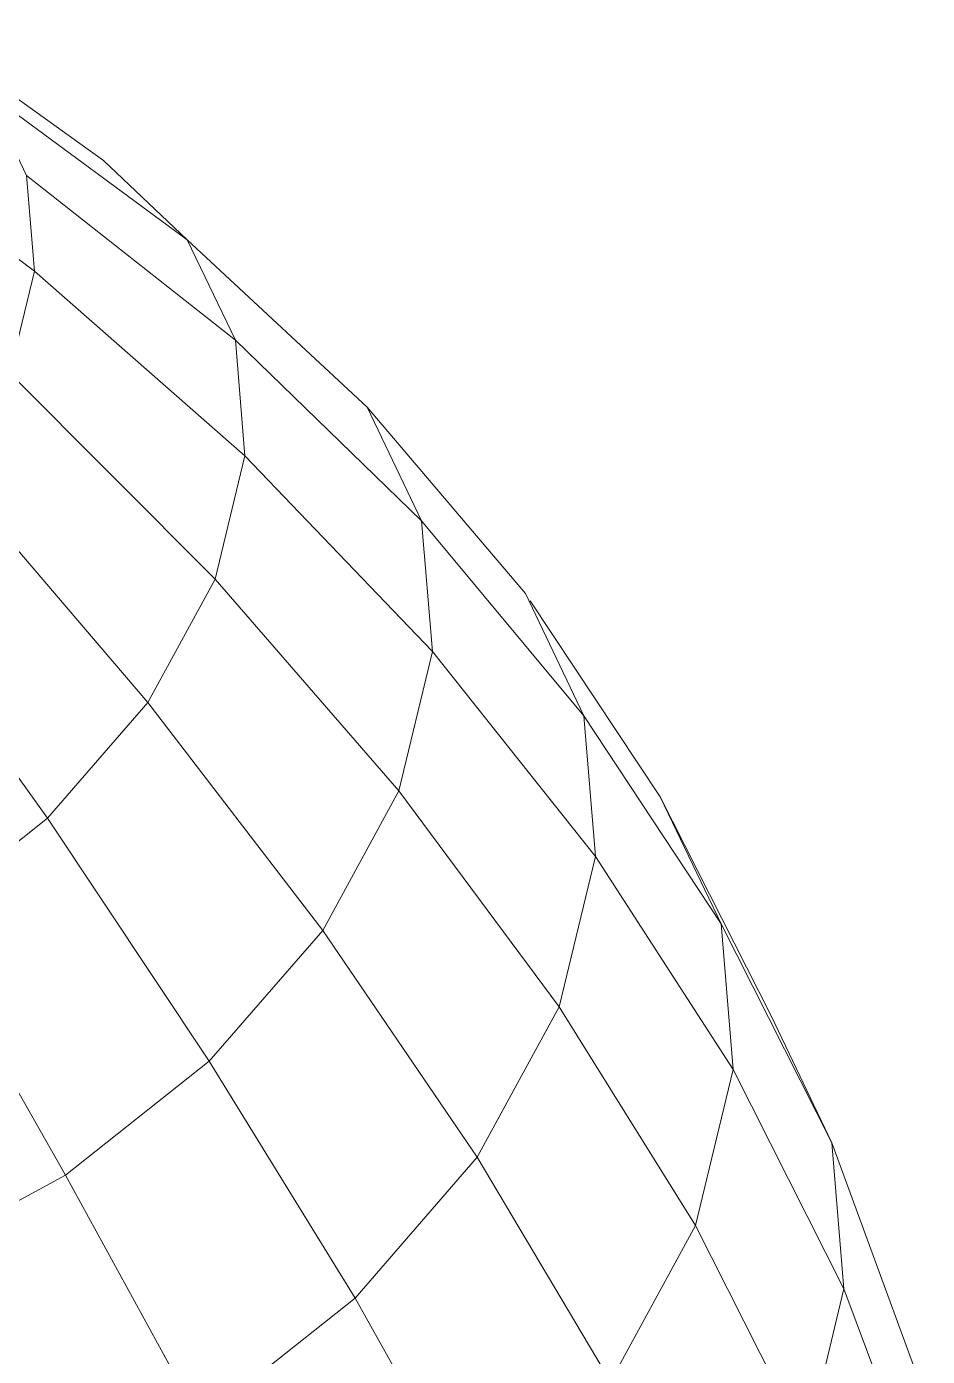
# Model space of a CAD drawing. Header units: inches. Extents: x -827 to 154, y -802 to 207.
# Drawn here: x -720.282 to -719.5, y 36.902 to 38.057 of the extents above; entities that cross this region are included whole.
import ezdxf

# ---------------------------------------------------------------- set-up
doc = ezdxf.new("R2010")
doc.units = ezdxf.units.IN
doc.header["$MEASUREMENT"] = 0
doc.layers.add('DrillPressTable _1__skp', color=8, linetype='Continuous', lineweight=9)
doc.layers.add('Layer0', color=7, linetype='Continuous', lineweight=9)

# ---------------------------------------------------------------- blocks, each defined once
blk = doc.blocks.new('DrillPressTable _1__skp_13-402056-Level 1')
at = {"layer": 'Layer0'}
for p, q in [((7.72, 2.4799), (7.8816, 2.3635)), ((7.8816, 2.3635), (7.72, 2.4799)), ((7.8218, 2.2676), (7.6206, 2.4172)), ((7.8218, 2.2676), (7.6206, 2.4172)), ((7.7803, 2.423), (7.9544, 2.2948)), ((7.7803, 2.423), (7.8149, 2.3507)), ((7.9544, 2.2948), (7.7803, 2.423)), ((7.8816, 2.3635), (7.9544, 2.2948)), ((7.9544, 2.2948), (7.8816, 2.3635)), ((7.8149, 2.3507), (7.9962, 2.2076)), ((7.8149, 2.3507), (7.8218, 2.2676)), ((7.8218, 2.2676), (7.8149, 2.3507)), ((7.9962, 2.2076), (7.8149, 2.3507)), ((7.9544, 2.2948), (8.1107, 2.1493)), ((7.9544, 2.2948), (7.9962, 2.2076)), ((7.9962, 2.2076), (7.9544, 2.2948)), ((8.1107, 2.1493), (7.9544, 2.2948)), ((7.8003, 2.1788), (7.8218, 2.2676)), ((7.8218, 2.2676), (7.8003, 2.1788)), ((8.0044, 2.1072), (7.8218, 2.2676)), ((8.0044, 2.1072), (7.8218, 2.2676)), ((7.9962, 2.2076), (8.1579, 2.0507)), ((7.9962, 2.2076), (8.0044, 2.1072)), ((8.0044, 2.1072), (7.9962, 2.2076)), ((8.1579, 2.0507), (7.9962, 2.2076)), ((7.9786, 2), (7.8003, 2.1788)), ((7.8003, 2.1788), (7.9786, 2)), ((8.1107, 2.1493), (8.2479, 1.9877)), ((8.1107, 2.1493), (8.1579, 2.0507)), ((8.1579, 2.0507), (8.1107, 2.1493)), ((8.2479, 1.9877), (8.1107, 2.1493)), ((7.9786, 2), (8.0044, 2.1072)), ((8.0044, 2.1072), (7.9786, 2)), ((8.1672, 1.9373), (8.0044, 2.1072)), ((8.1672, 1.9373), (8.0044, 2.1072)), ((7.9202, 1.8928), (7.752, 2.09)), ((7.752, 2.09), (7.9202, 1.8928)), ((8.1579, 2.0507), (8.2988, 1.8814)), ((8.1579, 2.0507), (8.1672, 1.9373)), ((8.1672, 1.9373), (8.1579, 2.0507)), ((8.2988, 1.8814), (8.1579, 2.0507)), ((7.833, 1.7923), (7.6798, 2.0067)), ((7.6798, 2.0067), (7.833, 1.7923)), ((7.9202, 1.8928), (7.9786, 2)), ((7.9786, 2), (7.9202, 1.8928)), ((8.138, 1.8162), (7.9786, 2)), ((7.9786, 2), (8.138, 1.8162)), ((8.2479, 1.9877), (8.2988, 1.8814)), ((8.2988, 1.8814), (8.2479, 1.9877)), ((8.2522, 1.9812), (8.365, 1.811)), ((8.365, 1.811), (8.2522, 1.9812)), ((8.138, 1.8162), (8.1672, 1.9373)), ((8.1672, 1.9373), (8.138, 1.8162)), ((8.3088, 1.7591), (8.1672, 1.9373)), ((8.3088, 1.7591), (8.1672, 1.9373)), ((7.833, 1.7923), (7.9202, 1.8928)), ((7.9202, 1.8928), (7.833, 1.7923)), ((8.072, 1.695), (7.9202, 1.8928)), ((7.9202, 1.8928), (8.072, 1.695)), ((8.2988, 1.8814), (8.4179, 1.7008)), ((8.2988, 1.8814), (8.3088, 1.7591)), ((8.3088, 1.7591), (8.2988, 1.8814)), ((8.4179, 1.7008), (8.2988, 1.8814)), ((8.072, 1.695), (8.138, 1.8162)), ((8.138, 1.8162), (8.072, 1.695)), ((8.2773, 1.6286), (8.138, 1.8162)), ((8.138, 1.8162), (8.2773, 1.6286)), ((8.4179, 1.7008), (8.365, 1.811)), ((8.4612, 1.6208), (8.365, 1.811)), ((8.4179, 1.7008), (8.365, 1.811)), ((8.365, 1.811), (8.4612, 1.6208)), ((7.7225, 1.7047), (7.833, 1.7923)), ((7.833, 1.7923), (7.7225, 1.7047)), ((7.9735, 1.5813), (7.833, 1.7923)), ((7.833, 1.7923), (7.9735, 1.5813)), ((8.2773, 1.6286), (8.3088, 1.7591)), ((8.3088, 1.7591), (8.2773, 1.6286)), ((8.4282, 1.5741), (8.3088, 1.7591)), ((8.4282, 1.5741), (8.3088, 1.7591)), ((7.8486, 1.4824), (7.7225, 1.7047)), ((7.7225, 1.7047), (7.8486, 1.4824)), ((8.4282, 1.5741), (8.4179, 1.7008)), ((8.5141, 1.5105), (8.4179, 1.7008)), ((8.4282, 1.5741), (8.4179, 1.7008)), ((8.4179, 1.7008), (8.5141, 1.5105)), ((7.9735, 1.5813), (8.072, 1.695)), ((8.072, 1.695), (7.9735, 1.5813)), ((8.2062, 1.498), (8.072, 1.695)), ((8.072, 1.695), (8.2062, 1.498)), ((8.2062, 1.498), (8.2773, 1.6286)), ((8.2773, 1.6286), (8.2062, 1.498)), ((8.3956, 1.4387), (8.2773, 1.6286)), ((8.2773, 1.6286), (8.3956, 1.4387)), ((8.5141, 1.5105), (8.4612, 1.6208)), ((8.4612, 1.6208), (8.5141, 1.5105)), ((7.8486, 1.4824), (7.9735, 1.5813)), ((7.9735, 1.5813), (7.8486, 1.4824)), ((8.1001, 1.3755), (7.9735, 1.5813)), ((7.9735, 1.5813), (8.1001, 1.3755)), ((8.3956, 1.4387), (8.4282, 1.5741)), ((8.4282, 1.5741), (8.3956, 1.4387)), ((8.5245, 1.3836), (8.4282, 1.5741)), ((8.4282, 1.5741), (8.5245, 1.3836)), ((8.5245, 1.3836), (8.5141, 1.5105)), ((8.5869, 1.3117), (8.5141, 1.5105)), ((8.5141, 1.5105), (8.5245, 1.3836)), ((8.5141, 1.5105), (8.5869, 1.3117)), ((8.1001, 1.3755), (8.2062, 1.498)), ((8.2062, 1.498), (8.1001, 1.3755)), ((8.3219, 1.3033), (8.2062, 1.498)), ((8.2062, 1.498), (8.3219, 1.3033)), ((7.7052, 1.4043), (7.8486, 1.4824)), ((7.8486, 1.4824), (7.7052, 1.4043)), ((7.9655, 1.2689), (7.8486, 1.4824)), ((7.8486, 1.4824), (7.9655, 1.2689)), ((8.3219, 1.3033), (8.3956, 1.4387)), ((8.3956, 1.4387), (8.3219, 1.3033)), ((8.4918, 1.2481), (8.3956, 1.4387)), ((8.3956, 1.4387), (8.4918, 1.2481)), ((7.9655, 1.2689), (8.1001, 1.3755)), ((8.1001, 1.3755), (7.9655, 1.2689)), ((8.2118, 1.1763), (8.1001, 1.3755)), ((8.1001, 1.3755), (8.2118, 1.1763)), ((8.4918, 1.2481), (8.5245, 1.3836)), ((8.5245, 1.3836), (8.4918, 1.2481)), ((8.5969, 1.189), (8.5245, 1.3836)), ((8.5245, 1.3836), (8.5969, 1.189))]:
    blk.add_line(p, q, dxfattribs=at)
blk = doc.blocks.new('DrillPressTable _1__skp_8-402051-Level 1')
blk.add_blockref('DrillPressTable _1__skp_13-402056-Level 1', (0, 0))
blk = doc.blocks.new('DrillPressTable _1__skp_3-402046-Level 1')
blk.add_blockref('DrillPressTable _1__skp_8-402051-Level 1', (3.0073, 0.7471))
blk = doc.blocks.new('DrillPressTable _1__skp_2-402045-Level 1')
blk.add_blockref('DrillPressTable _1__skp_3-402046-Level 1', (1.9576, 0.5283))
blk = doc.blocks.new('DrillPressTable _1__skp_1-402044-Level 1')
at = {"rotation": 270.0000000000001}
blk.add_blockref('DrillPressTable _1__skp_2-402045-Level 1', (123.4866, 172.5737), dxfattribs=at)
blk = doc.blocks.new('DrillPressTable _1__skp-401998-Level 1')
blk.add_blockref('DrillPressTable _1__skp_1-402044-Level 1', (0, 0))

msp = doc.modelspace()

# ---------------------------------------------------------------- block references
at = {"layer": 'DrillPressTable _1__skp', "color": 7, "rotation": 89.99999999999967}
msp.add_blockref('DrillPressTable _1__skp-401998-Level 1', (-560.487909, -89.184773), dxfattribs=at)

doc.saveas('drawing.dxf')
